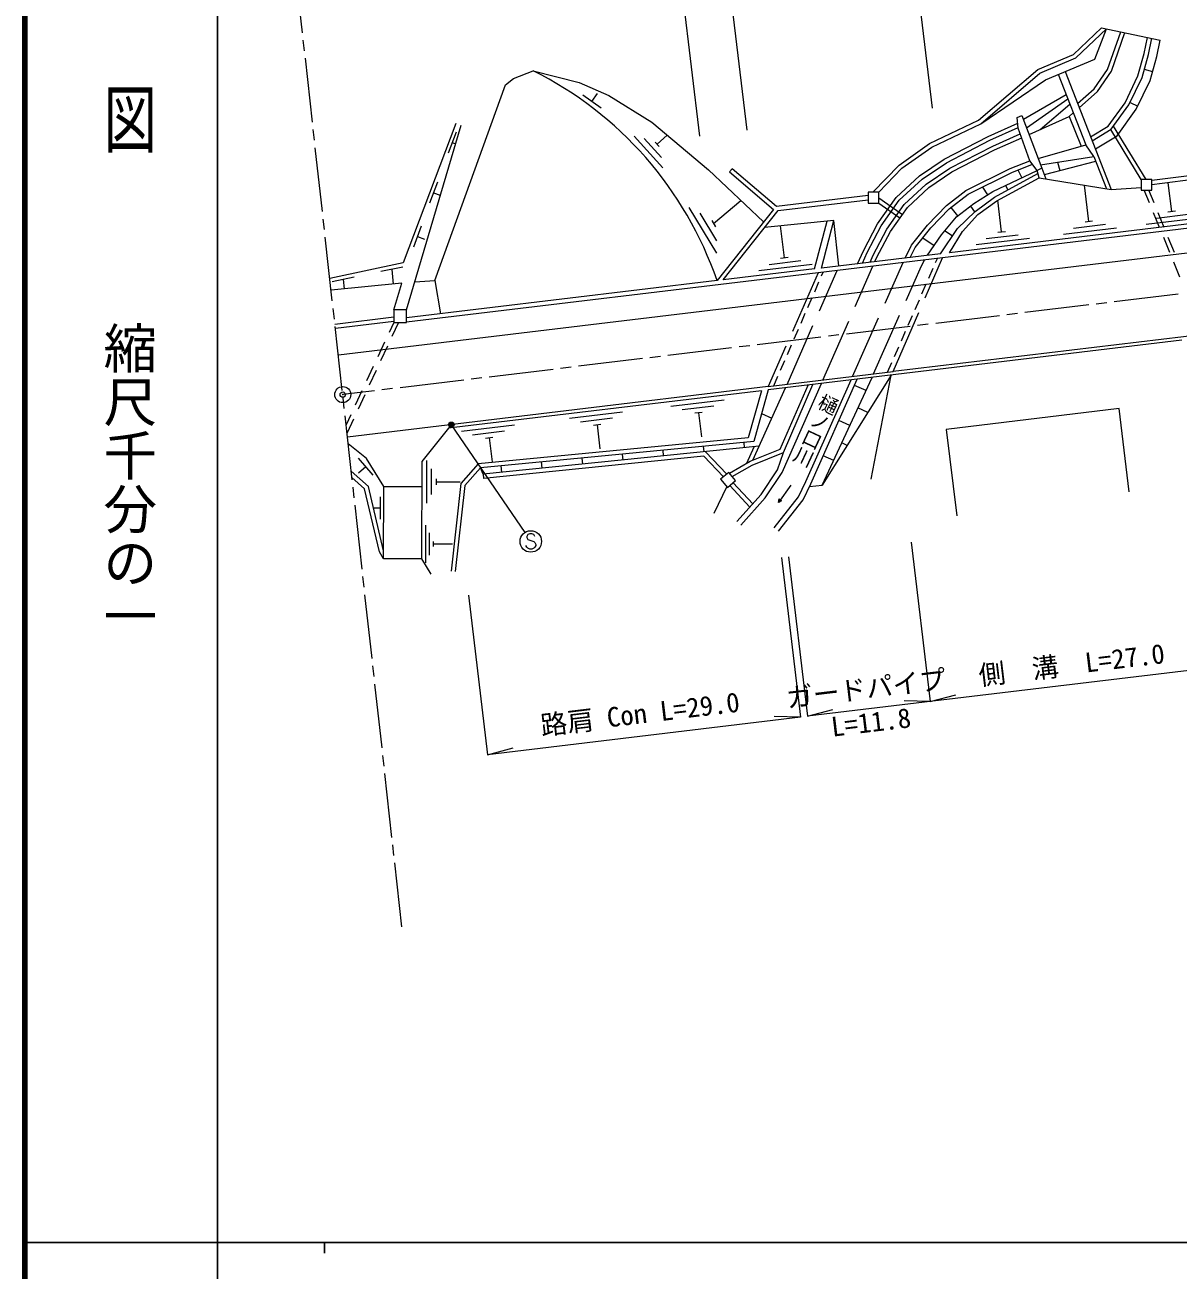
# Model space of a CAD drawing. Units: millimetres at full size, sheet at 1:1000; details may follow other scales. Extents: x 40000 to 680000, y 20000 to 380000.
# Drawn here: x 40000 to 147730, y 202409 to 318694 of the extents above; entities that cross this region are included whole.
import ezdxf
from ezdxf.enums import TextEntityAlignment as Align

# ---------------------------------------------------------------- set-up
doc = ezdxf.new("R2010")
doc.units = ezdxf.units.MM
doc.header["$LTSCALE"] = 1000
doc.header["$PDMODE"] = 32
doc.header["$PDSIZE"] = 500
doc.linetypes.add('CHAIN', pattern=[18.5, 12, -1.5, 3.5, -1.5])
doc.linetypes.add('DASHED', pattern=[7.5, 6, -1.5])
for name, color, linetype, lineweight in [('M-BGD', 7, 'Continuous', 13), ('M-BMK', 2, 'CHAIN', 13), ('M-BMK-SRVR', 3, 'Continuous', 13), ('M-STR-HTXT', 7, 'Continuous', 13), ('M-STR-STR1', 1, 'Continuous', 13), ('M-STR-STRC', 7, 'Continuous', 13), ('M-TTL', 2, 'Continuous', 140), ('M-TTL-BAND', 7, 'Continuous', 25)]:
    doc.layers.add(name, color=color, linetype=linetype, lineweight=lineweight)
doc.layers.add('M-BMK-HTXT', color=7, linetype='Continuous')
doc.styles.add('@ＭＳ ゴシック', font='')
doc.styles.add('ＭＳ ゴシック', font='')
doc.styles.get('@ＭＳ ゴシック').set_extended_font_data('@MS Gothic')
doc.styles.get('ＭＳ ゴシック').set_extended_font_data('MS Gothic')

msp = doc.modelspace()

# ---------------------------------------------------------------- hatches: boundary and pattern name
at = {"layer": 'M-STR-HTXT'}
msp.add_hatch(color=256, dxfattribs=at).paths.add_polyline_path([(79787, 281112, -0.41421), (79591, 281406, -0.41421), (79885, 281602, -1)])

# ---------------------------------------------------------------- linework, layer by layer
at = {"layer": 'M-BGD'}
for p, q in [((140570, 318433), (146057, 317283)), ((136525, 314078), (139105, 307484)), ((137177, 314333), (141489, 303314)), ((144573, 314553), (145343, 314338)), ((92122, 312162), (93829, 310939)), ((92975, 311550), (93500, 312282)), ((137274, 312164), (133278, 309865)), ((133573, 309085), (137427, 311775)), ((134851, 308922), (137615, 311292)), ((143241, 311447), (143963, 311102)), ((75652, 292096), (80748, 309329)), ((137563, 310134), (138663, 307360)), ((80274, 308685), (79534, 306720)), ((96914, 308314), (99590, 305341)), ((99055, 307550), (99993, 308394)), ((144278, 304264), (141434, 308918)), ((144746, 304264), (141699, 309251)), ((79904, 307703), (80231, 307579)), ((97851, 308081), (99456, 306297)), ((98868, 307758), (99242, 307342)), ((134650, 306231), (139105, 307484)), ((139845, 306418), (139105, 307484)), ((134878, 305625), (139845, 306418)), ((140028, 305950), (135225, 304707)), ((136476, 305880), (136682, 305084)), ((139845, 306418), (141030, 303390)), ((132767, 305144), (133118, 304399)), ((134994, 305318), (135370, 304324)), ((78542, 304003), (77802, 302038)), ((129470, 303549), (129928, 302820)), ((131604, 303685), (131820, 303287)), ((139394, 300345), (138988, 303727)), ((147132, 301275), (146810, 303956)), ((78172, 303020), (78790, 302787)), ((119778, 302548), (121977, 300999)), ((145051, 302073), (144561, 303264)), ((145484, 302073), (144994, 303264)), ((102023, 301653), (104608, 297373)), ((104343, 300134), (106882, 302307)), ((119778, 302059), (121746, 300672)), ((162278, 301331), (125719, 296940)), ((160486, 301519), (126368, 297421)), ((126508, 301646), (127113, 300849)), ((128328, 301772), (128716, 301244)), ((131246, 299366), (130891, 302325)), ((146785, 301233), (147480, 301316)), ((103053, 301107), (104605, 298540)), ((104162, 300433), (104523, 299834)), ((113773, 295908), (114943, 300368)), ((114414, 295985), (115580, 300435)), ((137959, 299719), (140937, 300077)), ((139047, 300303), (139742, 300387)), ((144757, 300083), (149722, 300679)), ((146003, 299761), (145432, 301148)), ((145697, 300649), (148675, 301007)), ((146435, 299761), (145865, 301148)), ((77032, 299910), (76292, 297945)), ((76662, 298927), (77336, 298674)), ((110949, 296956), (110593, 299915)), ((125963, 299474), (126662, 299007)), ((129810, 298741), (132789, 299099)), ((130898, 299325), (131593, 299408)), ((137020, 299153), (141984, 299750)), ((123893, 298816), (124955, 298083)), ((128871, 298175), (133835, 298771)), ((146954, 297449), (146383, 298836)), ((147387, 297449), (146816, 298836)), ((109513, 296331), (112492, 296688)), ((110601, 296914), (111296, 296998)), ((125535, 297321), (114414, 295985)), ((125081, 296514), (125242, 296883)), ((75293, 296084), (73239, 295650)), ((74266, 295867), (74400, 294490)), ((114109, 295545), (75652, 290926)), ((113773, 295908), (105228, 294882)), ((108574, 295764), (113538, 296361)), ((114419, 295246), (114574, 295601)), ((124440, 295048), (124841, 295964)), ((147905, 295137), (147335, 296524)), ((70766, 295128), (68711, 294693)), ((69739, 294910), (69823, 294045)), ((104663, 294814), (75652, 291329)), ((113781, 293778), (114180, 294695)), ((123799, 293582), (124199, 294498)), ((113143, 292311), (113542, 293228)), ((168994, 292066), (121123, 286316)), ((123157, 292116), (123558, 293032)), ((74452, 291387), (68962, 290727)), ((74452, 290984), (69007, 290330)), ((74452, 290896), (74023, 289975)), ((74893, 290896), (74286, 289593)), ((112505, 290844), (112904, 291761)), ((122516, 290650), (122917, 291566)), ((111867, 289376), (112266, 290293)), ((121875, 289184), (122276, 290100)), ((73601, 289069), (72968, 287709)), ((73864, 288686), (73231, 287326)), ((148092, 289253), (109448, 284612)), ((111229, 287909), (111628, 288826)), ((121234, 287718), (121635, 288635)), ((110591, 286442), (110990, 287359)), ((72545, 286802), (71912, 285443)), ((72809, 286420), (72175, 285060)), ((120593, 286252), (120993, 287169)), ((109444, 284913), (70134, 280192)), ((109953, 284974), (110352, 285892)), ((120918, 285989), (114484, 275700)), ((118575, 284554), (117496, 285033)), ((119042, 276272), (120918, 285989)), ((71490, 284536), (70857, 283176)), ((71753, 284154), (71120, 282794)), ((108803, 284534), (79565, 281022)), ((108803, 284534), (107558, 280140)), ((108011, 278055), (111057, 284805)), ((105310, 283661), (100346, 283065)), ((104371, 283095), (101392, 282738)), ((118742, 282510), (117820, 282920)), ((70434, 282270), (70006, 281349)), ((70698, 281887), (70091, 280584)), ((95828, 282522), (90863, 281926)), ((94888, 281956), (91910, 281599)), ((103283, 282511), (102588, 282428)), ((102935, 282470), (103203, 280236)), ((108823, 282406), (109779, 281974)), ((117064, 281286), (116034, 281743)), ((85742, 281311), (80778, 280715)), ((84803, 280745), (81825, 280387)), ((93800, 281372), (93105, 281289)), ((93453, 281331), (93721, 279097)), ((107558, 280140), (82357, 277714)), ((83715, 280161), (83020, 280078)), ((83368, 280119), (83636, 277885)), ((103448, 278822), (103399, 279338)), ((107229, 279203), (107181, 279702)), ((107444, 277771), (108131, 279294)), ((116814, 279427), (116309, 279651)), ((72544, 276637), (71170, 278225)), ((77516, 278025), (77511, 274025)), ((103431, 278418), (82845, 276341)), ((92106, 277677), (92051, 278246)), ((95887, 278059), (95834, 278610)), ((99668, 278440), (99616, 278974)), ((105254, 276491), (103431, 278418)), ((105564, 276744), (103586, 278836)), ((115554, 278017), (114573, 278453)), ((71857, 277431), (71177, 276842)), ((77965, 277225), (77962, 274825)), ((84544, 276914), (84486, 277518)), ((88325, 277296), (88269, 277882)), ((73529, 275595), (77063, 275591)), ((78414, 276304), (78413, 275744)), ((78414, 276024), (80664, 276022)), ((82805, 276739), (82845, 276341)), ((105853, 275689), (107723, 273663)), ((106163, 275942), (107992, 273962)), ((111551, 275724), (110399, 274089)), ((73220, 272527), (73226, 274627)), ((105561, 275573), (104365, 273064)), ((73223, 273577), (72623, 273578)), ((110399, 274089), (110449, 274421)), ((110695, 274248), (110399, 274089)), ((110449, 274421), (110695, 274248)), ((77419, 271971), (77415, 268471)), ((77778, 271270), (77776, 269170)), ((78138, 270465), (78137, 269975)), ((78137, 270220), (79937, 270218)), ((77056, 268826), (77917, 267391))]:
    msp.add_line(p, q, dxfattribs=at)
at = {"layer": 'M-BGD', "linetype": 'DASHED'}
for p, q in [((111201, 285124), (115878, 295758)), ((114546, 285526), (119222, 296160)), ((117316, 285859), (122043, 296499))]:
    msp.add_line(p, q, dxfattribs=at)
at = {"layer": 'M-BGD'}
for points in [[(119225, 303059), (121659, 305607), (124516, 307618), (129091, 309798), (134613, 314523), (137954, 315944), (140570, 318433)], [(119778, 303059), (121921, 305302), (124718, 307271), (129311, 309460), (134826, 314179), (138178, 315604), (141046, 318333)], [(129311, 309460), (135338, 313553), (139951, 315508), (141046, 318333)], [(138341, 311360), (139889, 312735), (141147, 314543), (142365, 318057)], [(138496, 310963), (140190, 312468), (141507, 314360), (142759, 317974)], [(139561, 308242), (141197, 309242), (142790, 311431), (143982, 313923), (144565, 316015), (144882, 317529)], [(139709, 307863), (141474, 308942), (143135, 311225), (144358, 313782), (144954, 315921), (145274, 317447)], [(140005, 307107), (142027, 308342), (143825, 310814), (145110, 313500), (145731, 315731), (146057, 317283)], [(78292, 294824), (84906, 313100), (85658, 313673), (87469, 314415), (91770, 313318), (94543, 312091), (98552, 309598), (103874, 305155), (109009, 300294)], [(80258, 309493), (75349, 296464), (68485, 295013)], [(117795, 296391), (118331, 297610), (119650, 300128), (121378, 302580), (123571, 304612), (125891, 306164), (129979, 308278), (132751, 309517)], [(133810, 308456), (137563, 310134), (137938, 310467)], [(118256, 296446), (118691, 297436), (119992, 299919), (121681, 302316), (123820, 304298), (126095, 305819), (130153, 307917), (132791, 309097)], [(118948, 296530), (119232, 297176), (120506, 299606), (122135, 301918), (124193, 303825), (126401, 305302), (130413, 307376), (132985, 308526)], [(119409, 296585), (119593, 297003), (120848, 299397), (122438, 301654), (124441, 303510), (126604, 304957), (130587, 307016), (133120, 308148)], [(265652, 305014), (229328, 306715), (206202, 306298), (168015, 299704), (69283, 287845)], [(122232, 296924), (122816, 298114), (124330, 299999), (126087, 301828), (127911, 303214), (132029, 305284), (133880, 306014)], [(118778, 302760), (110202, 301736), (106071, 305264), (105811, 304959), (109924, 301447), (104663, 294814)], [(122706, 296981), (123155, 297898), (124631, 299734), (126354, 301529), (128124, 302873), (132193, 304918), (134126, 305681)], [(124329, 297176), (125641, 299078), (127021, 300780), (128655, 302021), (130411, 303123), (134568, 305082)], [(125535, 297321), (127117, 299687), (128758, 301275), (130582, 302613), (134640, 304822)], [(126368, 297421), (127603, 299386), (129028, 300977), (130797, 302274), (134749, 304426), (134568, 305082)], [(161426, 301632), (155698, 303507), (152662, 303235), (151242, 304916), (145278, 304167)], [(134749, 304426), (141489, 303314), (144278, 303501)], [(160486, 301519), (155652, 303101), (152491, 302818), (151076, 304492), (145278, 303764)], [(105228, 294882), (110359, 301352), (118778, 302357)], [(116037, 296180), (115580, 300435), (109096, 299759)], [(74452, 292096), (75213, 294569), (68606, 293927)], [(76421, 294695), (78292, 294824), (78812, 291709)], [(105823, 276833), (107757, 277952), (110556, 279085), (113162, 285058)], [(106079, 276519), (107933, 277592), (110857, 278776), (113622, 285113)], [(106892, 271989), (109162, 274518), (110753, 276903), (114405, 285207)], [(110001, 271739), (112271, 274612), (112953, 276039), (117174, 285540)], [(110393, 271429), (112699, 274346), (113407, 275830), (117752, 285609)], [(113286, 275576), (114484, 275700), (119139, 285776)], [(109448, 284612), (108082, 279788), (82552, 277331)], [(143160, 275074), (142218, 282869), (126071, 280918), (127047, 272837)], [(79836, 281357), (77066, 277932), (77056, 268826), (73509, 268838), (73529, 275595), (71898, 278206), (70203, 279575)], [(108591, 279341), (82805, 276739), (82552, 277331)], [(106520, 272323), (108766, 274825), (110313, 277144), (110857, 278776)], [(73512, 269591), (72087, 275599), (70487, 277018)], [(82357, 277714), (80718, 275866), (79807, 267694)], [(82552, 277331), (81101, 275695), (80204, 267649)], [(73509, 268838), (73128, 269476), (71727, 275384), (70553, 276425)]]:
    msp.add_lwpolyline(points, dxfattribs=at)
for points in [[(134568, 305082), (133880, 306014), (132795, 309059), (132700, 310042), (133140, 310232), (134994, 305318)], [(144278, 303264), (145278, 303264), (145278, 304264), (144278, 304264)], [(118778, 302059), (119778, 302059), (119778, 303059), (118778, 303059)], [(74452, 290896), (75652, 290896), (75652, 292096), (74452, 292096)], [(105620, 275500), (106395, 276132), (105763, 276907), (104988, 276274)]]:
    msp.add_lwpolyline(points, close=True, dxfattribs=at)
at = {"layer": 'M-BGD', "linetype": 'DASHED'}
msp.add_lwpolyline([(119281, 286095), (123773, 296204), (124034, 296738)], dxfattribs=at)
at = {"layer": 'M-BGD'}
msp.add_arc((72102, 283592), 34440, 19.0156, 63.50126, dxfattribs=at)
at = {"layer": 'M-BMK'}
for p, q in [((65933, 317959), (65269, 323922)), ((66121, 316269), (66010, 317263)), ((66862, 309610), (66198, 315574)), ((67050, 307921), (66939, 308915)), ((67790, 301262), (67127, 307225)), ((67978, 299572), (67868, 300566)), ((68719, 292914), (68056, 298877)), ((147722, 293540), (141765, 292824)), ((68907, 291224), (68797, 292218)), ((139382, 292538), (133425, 291822)), ((141070, 292741), (140077, 292621)), ((124390, 290737), (123397, 290618)), ((131042, 291536), (125085, 290821)), ((132730, 291739), (131737, 291620)), ((69648, 284565), (68984, 290528)), ((116050, 289736), (115057, 289616)), ((122702, 290535), (116745, 289819)), ((106022, 288531), (100065, 287816)), ((107710, 288734), (106717, 288615)), ((114362, 289533), (108405, 288817)), ((97682, 287529), (91725, 286814)), ((99370, 287732), (98377, 287613)), ((89342, 286528), (83385, 285812)), ((91030, 286730), (90037, 286611)), ((81002, 285526), (75045, 284810)), ((82690, 285729), (81697, 285609)), ((72662, 284524), (69692, 284167)), ((69836, 282875), (69725, 283869)), ((74350, 284727), (73357, 284608)), ((70577, 276217), (69913, 282180)), ((70765, 274527), (70654, 275521)), ((71505, 267868), (70842, 273831)), ((71693, 266178), (71583, 267172)), ((72434, 259520), (71771, 265483)), ((72622, 257830), (72512, 258824)), ((73363, 251171), (72700, 257134)), ((73551, 249481), (73440, 250475)), ((74292, 242823), (73628, 248786)), ((74480, 241133), (74369, 242127)), ((75221, 234474), (74557, 240437))]:
    msp.add_line(p, q, dxfattribs=at)
at = {"layer": 'M-BMK-SRVR'}
msp.add_circle((69692, 284167), 750, dxfattribs=at)
msp.add_point((69692, 284167), dxfattribs=at)
at = {"layer": 'M-STR-HTXT'}
for p, q in [((124793, 310929), (123004, 325822)), ((107480, 308850), (105691, 323743)), ((103042, 308317), (101253, 323210)), ((79836, 281357), (86694, 271287)), ((122791, 270401), (124579, 255508)), ((110675, 268946), (112464, 254053)), ((111321, 269024), (113109, 254131)), ((81437, 265434), (83226, 250541)), ((151753, 258772), (113109, 254131)), ((124579, 255508), (126952, 256138)), ((113109, 254131), (115483, 254760)), ((124579, 255508), (122125, 255558)), ((112464, 254053), (83226, 250541)), ((112464, 254053), (110009, 254103)), ((83226, 250541), (85599, 251171))]:
    msp.add_line(p, q, dxfattribs=at)
msp.add_circle((79836, 281357), 250, dxfattribs=at)
at = {"layer": 'M-STR-STR1'}
for p, q in [((125719, 296940), (114109, 295545)), ((109444, 284913), (121123, 286316))]:
    msp.add_line(p, q, dxfattribs=at)
at = {"layer": 'M-STR-STR1', "linetype": 'DASHED'}
for p, q in [((121123, 286316), (125719, 296940)), ((114109, 295545), (109444, 284913))]:
    msp.add_line(p, q, dxfattribs=at)
at = {"layer": 'M-STR-STRC'}
for p, q in [((86989, 271089), (86898, 270907)), ((87171, 271180), (86989, 271089)), ((87353, 271180), (87171, 271180)), ((87535, 271089), (87353, 271180)), ((87625, 270907), (87535, 271089)), ((86898, 269907), (86807, 270089)), ((86898, 270907), (86898, 270816)), ((86898, 270816), (86989, 270634)), ((86989, 269816), (86898, 269907)), ((86989, 270634), (87535, 270453)), ((87171, 269725), (86989, 269816)), ((87535, 269816), (87353, 269725)), ((87535, 270453), (87625, 270362)), ((87625, 269907), (87535, 269816)), ((87625, 270362), (87716, 270180)), ((87716, 270089), (87625, 269907)), ((87716, 270180), (87716, 270089)), ((87353, 269725), (87171, 269725))]:
    msp.add_line(p, q, dxfattribs=at)
msp.add_circle((87262, 270453), 1000, dxfattribs=at)
at = {"layer": 'M-TTL'}
msp.add_line((40000, 380000), (40000, 20000), dxfattribs=at)
at = {"layer": 'M-TTL-BAND'}
for p, q in [((58000, 370000), (58000, 20000)), ((40000, 205000), (579000, 205000)), ((68000, 205000), (68000, 204000))]:
    msp.add_line(p, q, dxfattribs=at)

# ---------------------------------------------------------------- texts
at = {"layer": 'M-BMK-HTXT', "style": '@ＭＳ ゴシック'}
msp.add_text('樋ノ口川', height=1320, rotation=244.966, dxfattribs=at).set_placement((115411, 284079), align=Align.MIDDLE_LEFT)
at = {"layer": 'M-STR-HTXT', "style": 'ＭＳ ゴシック'}
for s, p in [('側\u3000溝\u3000L=27.0', (137956, 257517)), ('ガードパイプ', (118752, 255272)), ('路肩 Con L=29.0', (97637, 252910))]:
    msp.add_text(s, height=1833, rotation=6.849, dxfattribs=at).set_placement(p, align=Align.BOTTOM_CENTER)
msp.add_text('L=11.8', height=1833, rotation=6.849, dxfattribs=at).set_placement((118930, 254487), align=Align.TOP_CENTER)
at = {"layer": 'M-TTL-BAND', "style": '@ＭＳ ゴシック', "width": 1.4}
msp.add_text('平  面  図', height=3666, rotation=270, dxfattribs=at).set_placement((49777, 306475), align=Align.MIDDLE_RIGHT)
at = {"layer": 'M-TTL-BAND', "style": '@ＭＳ ゴシック'}
msp.add_text('縮尺千分の一', height=3666, rotation=270, dxfattribs=at).set_placement((49777, 261030), align=Align.MIDDLE_RIGHT)

doc.saveas('drawing.dxf')
